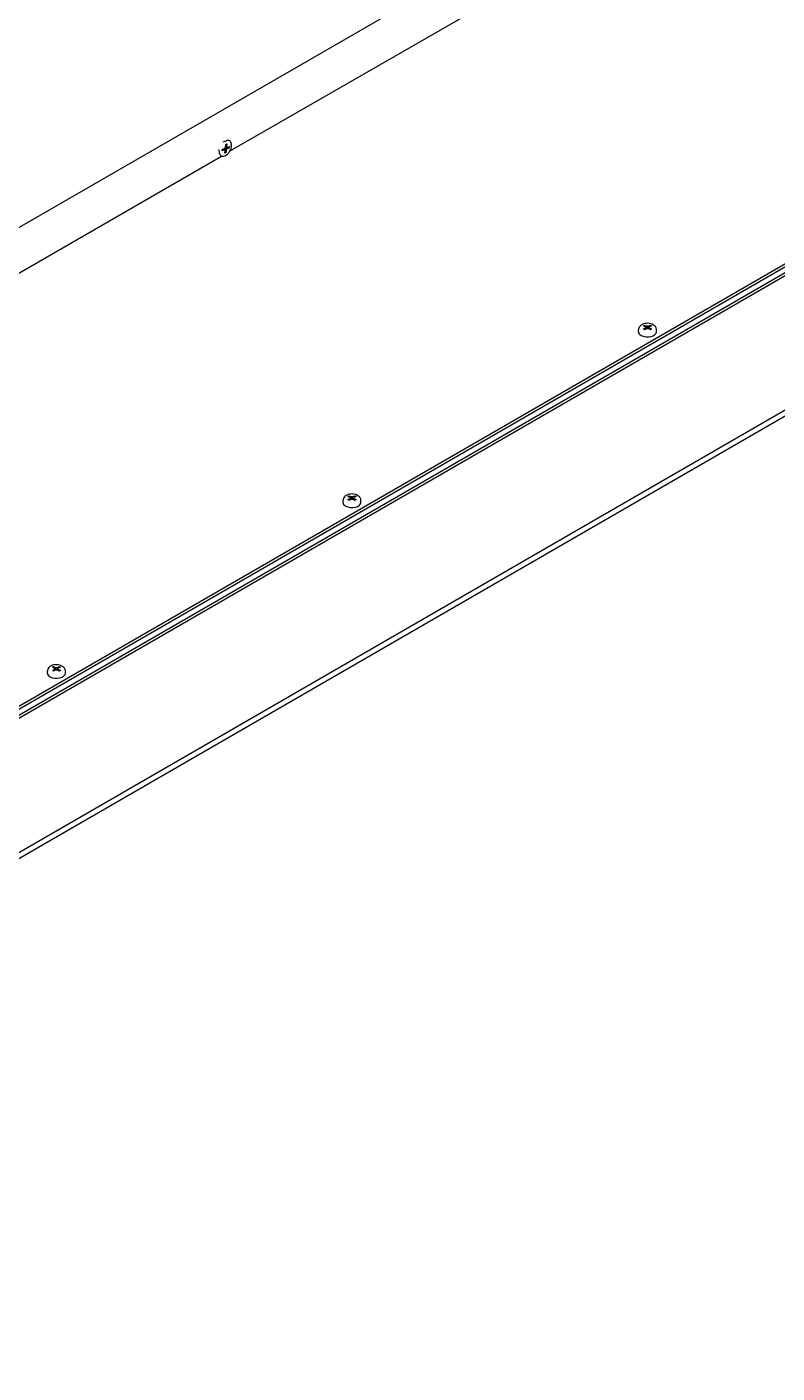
# Model space of a CAD drawing. Extents: x 0 to 216, y -5 to 280.
# Drawn here: x 191.34 to 200.66, y 161.35 to 178.08 of the extents above; entities that cross this region are included whole.
import ezdxf

# ---------------------------------------------------------------- set-up
doc = ezdxf.new("R2010")
doc.units = 0
doc.header["$LTSCALE"] = 10
doc.header["$MEASUREMENT"] = 0
doc.layers.add('CADdetails-9-EXTRAFINE', color=9, linetype='CONTINUOUS')

msp = doc.modelspace()

# ---------------------------------------------------------------- linework, layer by layer
at = {"layer": 'CADdetails-9-EXTRAFINE', "linetype": 'Continuous', "extrusion": (0.707107, 0.408248, -0.57735)}
for p, q in [((180.16, 169.189), (203.091, 182.429)), ((193.857, 176.532), (198.067, 178.962)), ((193.776, 176.648), (193.812, 176.662)), ((180.16, 163.095), (203.491, 176.565)), ((180.16, 163.131), (203.429, 176.565)), ((180.405, 163.383), (203.246, 176.57)), ((180.405, 163.348), (203.246, 176.535)), ((193.722, 176.553), (193.727, 176.515)), ((193.764, 176.539), (193.766, 176.557)), ((193.792, 176.55), (193.764, 176.539)), ((193.766, 176.557), (193.794, 176.568)), ((193.774, 176.56), (193.792, 176.55)), ((193.785, 176.565), (193.814, 176.549)), ((193.792, 176.55), (193.799, 176.543)), ((193.804, 176.583), (193.794, 176.568)), ((193.795, 176.508), (193.799, 176.543)), ((193.809, 176.514), (193.795, 176.508)), ((193.797, 176.527), (193.809, 176.514)), ((193.8, 176.577), (193.824, 176.563)), ((193.804, 176.583), (193.808, 176.618)), ((193.805, 176.593), (193.826, 176.581)), ((193.805, 176.589), (193.821, 176.584)), ((193.806, 176.596), (193.819, 176.589)), ((193.808, 176.618), (193.823, 176.623)), ((193.814, 176.549), (193.809, 176.514)), ((193.814, 176.549), (193.824, 176.563)), ((193.823, 176.623), (193.819, 176.589)), ((193.826, 176.581), (193.819, 176.589)), ((193.852, 176.574), (193.824, 176.563)), ((193.826, 176.581), (193.854, 176.592)), ((193.828, 176.582), (193.852, 176.574)), ((193.854, 176.592), (193.852, 176.574)), ((189.571, 174.057), (193.756, 176.473)), ((180.16, 161.425), (203.491, 174.895)), ((180.16, 161.349), (203.429, 174.783)), ((198.94, 174.29), (198.94, 174.315)), ((199.001, 174.365), (199.015, 174.373)), ((199.028, 174.349), (199.001, 174.365)), ((199.001, 174.324), (199.028, 174.339)), ((199.015, 174.315), (199.001, 174.324)), ((199.015, 174.373), (199.043, 174.358)), ((199.021, 174.353), (199.015, 174.373)), ((199.043, 174.331), (199.015, 174.315)), ((199.028, 174.349), (199.028, 174.339)), ((199.028, 174.322), (199.028, 174.339)), ((199.029, 174.323), (199.028, 174.327)), ((199.06, 174.358), (199.043, 174.358)), ((199.043, 174.331), (199.043, 174.358)), ((199.043, 174.331), (199.06, 174.331)), ((199.06, 174.358), (199.087, 174.373)), ((199.06, 174.331), (199.06, 174.358)), ((199.087, 174.315), (199.06, 174.331)), ((199.073, 174.323), (199.074, 174.327)), ((199.102, 174.365), (199.074, 174.349)), ((199.074, 174.339), (199.074, 174.349)), ((199.074, 174.339), (199.102, 174.324)), ((199.074, 174.322), (199.074, 174.339)), ((199.082, 174.353), (199.087, 174.373)), ((199.087, 174.373), (199.102, 174.365)), ((199.102, 174.324), (199.087, 174.315)), ((199.163, 174.29), (199.163, 174.315)), ((195.266, 172.169), (195.266, 172.194)), ((195.327, 172.244), (195.341, 172.252)), ((195.354, 172.228), (195.327, 172.244)), ((195.327, 172.203), (195.354, 172.218)), ((195.341, 172.194), (195.327, 172.203)), ((195.341, 172.252), (195.368, 172.237)), ((195.347, 172.232), (195.341, 172.252)), ((195.368, 172.21), (195.341, 172.194)), ((195.354, 172.228), (195.354, 172.218)), ((195.354, 172.201), (195.354, 172.218)), ((195.355, 172.202), (195.354, 172.206)), ((195.386, 172.237), (195.368, 172.237)), ((195.368, 172.21), (195.368, 172.237)), ((195.368, 172.21), (195.386, 172.21)), ((195.386, 172.237), (195.413, 172.252)), ((195.386, 172.21), (195.386, 172.237)), ((195.413, 172.194), (195.386, 172.21)), ((195.399, 172.202), (195.4, 172.206)), ((195.428, 172.244), (195.4, 172.228)), ((195.4, 172.218), (195.4, 172.228)), ((195.4, 172.218), (195.428, 172.203)), ((195.4, 172.201), (195.4, 172.218)), ((195.407, 172.232), (195.413, 172.252)), ((195.413, 172.252), (195.428, 172.244)), ((195.428, 172.203), (195.413, 172.194)), ((195.489, 172.169), (195.489, 172.194)), ((191.653, 170.123), (191.667, 170.131)), ((191.667, 170.131), (191.694, 170.115)), ((191.673, 170.111), (191.667, 170.131)), ((191.712, 170.115), (191.739, 170.131)), ((191.733, 170.111), (191.739, 170.131)), ((191.739, 170.131), (191.753, 170.123)), ((191.591, 170.048), (191.591, 170.073)), ((191.68, 170.107), (191.653, 170.123)), ((191.653, 170.081), (191.68, 170.097)), ((191.667, 170.073), (191.653, 170.081)), ((191.694, 170.088), (191.667, 170.073)), ((191.68, 170.107), (191.68, 170.097)), ((191.68, 170.08), (191.68, 170.097)), ((191.681, 170.081), (191.68, 170.084)), ((191.712, 170.115), (191.694, 170.115)), ((191.694, 170.088), (191.694, 170.115)), ((191.694, 170.088), (191.712, 170.088)), ((191.712, 170.088), (191.712, 170.115)), ((191.739, 170.073), (191.712, 170.088)), ((191.725, 170.081), (191.726, 170.084)), ((191.753, 170.123), (191.726, 170.107)), ((191.726, 170.097), (191.726, 170.107)), ((191.726, 170.097), (191.753, 170.081)), ((191.726, 170.08), (191.726, 170.097)), ((191.753, 170.081), (191.739, 170.073)), ((191.815, 170.048), (191.815, 170.073))]:
    msp.add_line(p, q, dxfattribs=at)
at = {"layer": 'CADdetails-9-EXTRAFINE', "linetype": 'Continuous'}
for centre, major_axis, start_param, end_param in [((199.051, 174.29), (-0.112, 0), 0, 0.785398), ((199.051, 174.29), (0.112, 0), -2.356194, 0), ((195.377, 172.169), (-0.112, 0), 0, 0.785398), ((195.377, 172.169), (0.112, 0), -2.356194, 0), ((191.703, 170.048), (-0.112, 0), 0, 0.785398), ((191.703, 170.048), (0.112, 0), -2.356194, 0)]:
    msp.add_ellipse(centre, major_axis=major_axis, ratio=0.57735, start_param=start_param, end_param=end_param, dxfattribs=at)
for points, knots in [([(193.881, 176.596), (193.882, 176.605), (193.882, 176.615), (193.879, 176.632), (193.877, 176.639), (193.869, 176.652), (193.864, 176.658), (193.852, 176.665), (193.845, 176.666), (193.831, 176.667), (193.823, 176.666), (193.814, 176.663), (193.813, 176.662), (193.812, 176.662)], [4.560071, 4.560071, 4.560071, 4.560071, 4.874653, 4.874653, 5.189235, 5.189235, 5.495532, 5.495532, 5.780034, 5.780034, 6.083588, 6.083588, 6.13298, 6.13298, 6.13298, 6.13298]), ([(193.727, 176.515), (193.728, 176.506), (193.731, 176.498), (193.739, 176.485), (193.744, 176.479), (193.756, 176.473), (193.763, 176.471), (193.777, 176.47), (193.785, 176.471), (193.801, 176.477), (193.809, 176.481), (193.825, 176.493), (193.833, 176.501), (193.848, 176.517), (193.855, 176.527), (193.866, 176.546), (193.871, 176.557), (193.877, 176.577), (193.88, 176.586), (193.881, 176.596)], [1.721001, 1.721001, 1.721001, 1.721001, 2.049676, 2.049676, 2.355762, 2.355762, 2.640263, 2.640263, 2.944007, 2.944007, 3.271133, 3.271133, 3.602076, 3.602076, 3.931257, 3.931257, 4.259614, 4.259614, 4.560071, 4.560071, 4.560071, 4.560071]), ([(199.123, 174.377), (199.113, 174.383), (199.102, 174.387), (199.079, 174.393), (199.067, 174.394), (199.043, 174.395), (199.031, 174.394), (199.008, 174.389), (198.997, 174.386), (198.976, 174.375), (198.966, 174.369), (198.952, 174.353), (198.946, 174.344), (198.941, 174.328), (198.94, 174.322), (198.94, 174.315)], [1.570796, 1.570796, 1.570796, 1.570796, 1.937535, 1.937535, 2.313852, 2.313852, 2.685121, 2.685121, 3.059863, 3.059863, 3.433402, 3.433402, 3.738395, 3.738395, 3.926991, 3.926991, 3.926991, 3.926991]), ([(199.163, 174.315), (199.163, 174.32), (199.162, 174.326), (199.159, 174.337), (199.157, 174.342), (199.152, 174.351), (199.149, 174.355), (199.142, 174.362), (199.138, 174.366), (199.131, 174.372), (199.127, 174.375), (199.123, 174.377)], [0.7853982, 0.7853982, 0.7853982, 0.7853982, 0.9424778, 0.9424778, 1.0995574, 1.0995574, 1.2566371, 1.2566371, 1.4137167, 1.4137167, 1.5707963, 1.5707963, 1.5707963, 1.5707963]), ([(195.448, 172.256), (195.439, 172.261), (195.428, 172.266), (195.405, 172.271), (195.393, 172.273), (195.369, 172.274), (195.357, 172.273), (195.334, 172.268), (195.323, 172.264), (195.302, 172.254), (195.292, 172.248), (195.278, 172.232), (195.272, 172.223), (195.267, 172.207), (195.266, 172.2), (195.266, 172.194)], [1.570796, 1.570796, 1.570796, 1.570796, 1.937535, 1.937535, 2.313852, 2.313852, 2.685121, 2.685121, 3.059863, 3.059863, 3.433402, 3.433402, 3.738395, 3.738395, 3.926991, 3.926991, 3.926991, 3.926991]), ([(195.489, 172.194), (195.489, 172.199), (195.488, 172.205), (195.485, 172.215), (195.483, 172.22), (195.478, 172.229), (195.475, 172.234), (195.468, 172.241), (195.464, 172.245), (195.457, 172.251), (195.453, 172.253), (195.448, 172.256)], [0.7853982, 0.7853982, 0.7853982, 0.7853982, 0.9424778, 0.9424778, 1.0995574, 1.0995574, 1.2566371, 1.2566371, 1.4137167, 1.4137167, 1.5707963, 1.5707963, 1.5707963, 1.5707963]), ([(191.774, 170.135), (191.765, 170.14), (191.754, 170.144), (191.731, 170.15), (191.719, 170.152), (191.695, 170.152), (191.683, 170.151), (191.66, 170.147), (191.649, 170.143), (191.628, 170.133), (191.618, 170.126), (191.604, 170.111), (191.598, 170.102), (191.593, 170.086), (191.591, 170.079), (191.591, 170.073)], [1.570796, 1.570796, 1.570796, 1.570796, 1.937535, 1.937535, 2.313852, 2.313852, 2.685121, 2.685121, 3.059863, 3.059863, 3.433402, 3.433402, 3.738395, 3.738395, 3.926991, 3.926991, 3.926991, 3.926991]), ([(191.815, 170.073), (191.815, 170.078), (191.814, 170.084), (191.811, 170.094), (191.809, 170.099), (191.804, 170.108), (191.801, 170.112), (191.794, 170.12), (191.79, 170.123), (191.783, 170.129), (191.779, 170.132), (191.774, 170.135)], [0.7853982, 0.7853982, 0.7853982, 0.7853982, 0.9424778, 0.9424778, 1.0995574, 1.0995574, 1.2566371, 1.2566371, 1.4137167, 1.4137167, 1.5707963, 1.5707963, 1.5707963, 1.5707963])]:
    msp.add_open_spline(points, degree=3, knots=knots, dxfattribs=at)

doc.saveas('drawing.dxf')
